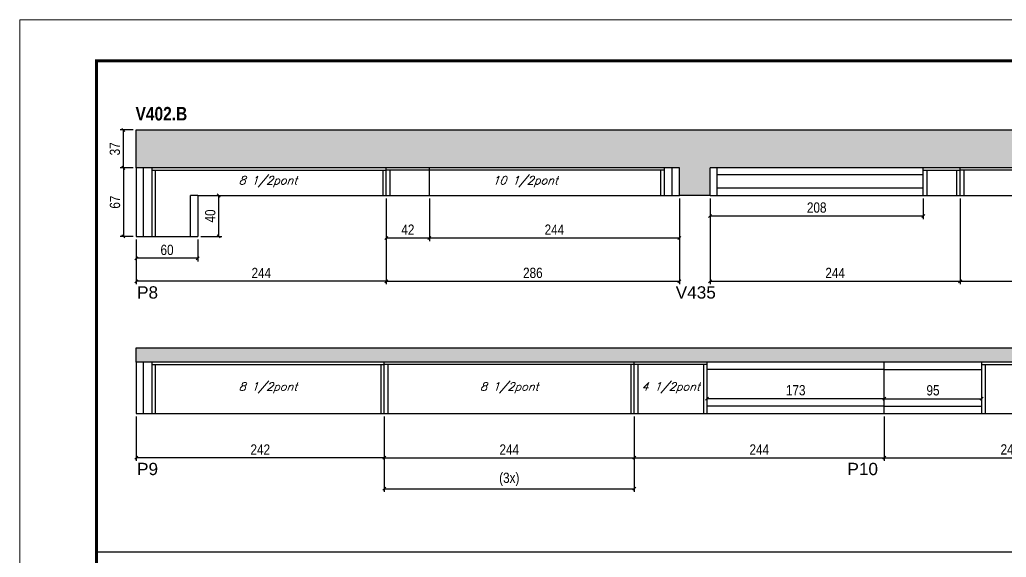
# Model space of a CAD drawing. Extents: x 3309 to 9590, y -2522 to 15424.
# Drawn here: x 8078 to 9041, y 12935 to 13459 of the extents above; entities that cross this region are included whole.
import ezdxf

# ---------------------------------------------------------------- set-up
doc = ezdxf.new("R2010")
doc.units = 0
doc.linetypes.add('DASHED', pattern=[0.75, 0.5, -0.25])
for name, color, linetype in [('5', 5, 'Continuous'), ('COTA', 241, 'Continuous'), ('NOMENCLATURA', 7, 'Continuous'), ('Painéis', 200, 'Continuous'), ('SARR_2.2x7', 40, 'Continuous'), ('SARR_3.5x7', 81, 'Continuous'), ('texto', 7, 'Continuous')]:
    doc.layers.add(name, color=color, linetype=linetype)
doc.layers.add('Folhas', color=255, linetype='Continuous', lineweight=9)
doc.layers.add('SARRAFO DE PRESSAO', color=251, linetype='DASHED', lineweight=9)
doc.styles.add('COTA TECNICA', font='techl___.ttf', dxfattribs={"height": 10})
doc.styles.add('Romans', font='romans.shx')
doc.styles.get("Standard").update_dxf_attribs({"font": 'arial.ttf'})
doc.styles.add('TECNICA', font='techb___.ttf', dxfattribs={"height": 10})
doc.dimstyles.new('PAINEL', dxfattribs={"dimtxt": 10, "dimasz": 3, "dimexe": 3, "dimexo": 3, "dimgap": 3, "dimtad": 1, "dimdec": 1, "dimzin": 12, "dimdsep": 46, "dimtxsty": 'COTA TECNICA', "dimblk1": 'OBLIQUE', "dimblk2": 'OBLIQUE', "dimsah": 1, "dimcen": 0.9, "dimclrd": 4, "dimclre": 4, "dimclrt": 240, "dimadec": 1, "dimazin": 3, "dimtfac": 1, "dimtdec": 1, "dimtmove": 0, "dimatfit": 3, "dimfxl": 1, "dimtolj": 1, "dimtzin": 12, "dimarcsym": 0})

# ---------------------------------------------------------------- blocks, each defined once
blk = doc.blocks.new('9999999999')
at = {"layer": 'Folhas'}
blk.add_lwpolyline([(98138.98, 34190.21), (99623.98, 34190.21), (99623.98, 35240.21), (98138.98, 35240.21)], close=True, dxfattribs=at)
at = {"layer": 'Folhas', "color": 30, "const_width": 3}
blk.add_lwpolyline([(98213.98, 34230.21), (99583.98, 34230.21), (99583.98, 35200.21), (98213.98, 35200.21)], close=True, dxfattribs=at)
blk = doc.blocks.new('_Oblique')
at = {"color": 0, "linetype": 'ByBlock', "lineweight": -2}
blk.add_line((-0.5, -0.5), (0.5, 0.5), dxfattribs=at)
blk = doc.blocks.new('*D829')
at = {"layer": 'COTA', "color": 4, "linetype": 'ByBlock', "lineweight": -2, "transparency": 16777216}
for p, q in [((8435.63, 13284.79), (8435.63, 13201.1)), ((8191.63, 13244.79), (8191.63, 13201.1)), ((8435.63, 13204.1), (8191.63, 13204.1))]:
    blk.add_line(p, q, dxfattribs=at)
at = {"layer": 'Defpoints', "color": 0, "linetype": 'ByBlock', "transparency": 16777216}
for p in [(8435.63, 13287.79), (8191.63, 13247.79), (8191.63, 13204.1)]:
    blk.add_point(p, dxfattribs=at)
at = {"layer": 'COTA', "color": 4, "linetype": 'ByBlock', "lineweight": -2, "transparency": 16777216, "xscale": 3, "yscale": 3, "zscale": 3, "rotation": 180}
blk.add_blockref('_Oblique', (8191.63, 13204.1), dxfattribs=at)
at = {"layer": 'COTA', "color": 4, "linetype": 'ByBlock', "lineweight": -2, "transparency": 16777216, "xscale": 3, "yscale": 3, "zscale": 3}
blk.add_blockref('_Oblique', (8435.63, 13204.1), dxfattribs=at)
at = {"layer": 'COTA', "color": 240, "linetype": 'ByBlock', "transparency": 16777216, "insert": (8313.63, 13212.17), "char_height": 10, "attachment_point": 5, "style": 'COTA TECNICA'}
blk.add_mtext('\\A1;244', dxfattribs=at)
blk = doc.blocks.new('*D832')
at = {"layer": 'COTA', "color": 4, "lineweight": -2, "transparency": 16777216}
for p, q in [((8477.63, 13284.79), (8477.63, 13243.36)), ((8721.63, 13284.79), (8721.63, 13243.36)), ((8477.63, 13246.36), (8721.63, 13246.36))]:
    blk.add_line(p, q, dxfattribs=at)
at = {"layer": 'Defpoints', "color": 0, "transparency": 16777216}
for p in [(8477.63, 13287.79), (8721.63, 13287.79), (8721.63, 13246.36)]:
    blk.add_point(p, dxfattribs=at)
at = {"layer": 'COTA', "color": 4, "lineweight": -2, "transparency": 16777216, "xscale": 3, "yscale": 3, "zscale": 3, "rotation": 180}
blk.add_blockref('_Oblique', (8477.63, 13246.36), dxfattribs=at)
at = {"layer": 'COTA', "color": 4, "lineweight": -2, "transparency": 16777216, "xscale": 3, "yscale": 3, "zscale": 3}
blk.add_blockref('_Oblique', (8721.63, 13246.36), dxfattribs=at)
at = {"layer": 'COTA', "color": 240, "transparency": 16777216, "insert": (8599.63, 13254.43), "char_height": 10, "attachment_point": 5, "style": 'COTA TECNICA'}
blk.add_mtext('\\A1;244', dxfattribs=at)
blk = doc.blocks.new('*D833')
at = {"layer": 'COTA', "color": 4, "lineweight": -2, "transparency": 16777216}
for p, q in [((8751.63, 13284.79), (8751.63, 13201.1)), ((8995.63, 13284.79), (8995.63, 13201.1)), ((8751.63, 13204.1), (8995.63, 13204.1))]:
    blk.add_line(p, q, dxfattribs=at)
at = {"layer": 'Defpoints', "color": 0, "transparency": 16777216}
for p in [(8751.63, 13287.79), (8995.63, 13287.79), (8995.63, 13204.1)]:
    blk.add_point(p, dxfattribs=at)
at = {"layer": 'COTA', "color": 4, "lineweight": -2, "transparency": 16777216, "xscale": 3, "yscale": 3, "zscale": 3, "rotation": 180}
blk.add_blockref('_Oblique', (8751.63, 13204.1), dxfattribs=at)
at = {"layer": 'COTA', "color": 4, "lineweight": -2, "transparency": 16777216, "xscale": 3, "yscale": 3, "zscale": 3}
blk.add_blockref('_Oblique', (8995.63, 13204.1), dxfattribs=at)
at = {"layer": 'COTA', "color": 240, "transparency": 16777216, "insert": (8873.63, 13212.17), "char_height": 10, "attachment_point": 5, "style": 'COTA TECNICA'}
blk.add_mtext('\\A1;244', dxfattribs=at)
blk = doc.blocks.new('*D830')
at = {"layer": 'COTA', "color": 4, "lineweight": -2, "transparency": 16777216}
for p, q in [((8995.63, 13284.79), (8995.63, 13201.1)), ((9239.63, 13284.79), (9239.63, 13201.1)), ((8995.63, 13204.1), (9239.63, 13204.1))]:
    blk.add_line(p, q, dxfattribs=at)
at = {"layer": 'Defpoints', "color": 0, "transparency": 16777216}
for p in [(8995.63, 13287.79), (9239.63, 13287.79), (9239.63, 13204.1)]:
    blk.add_point(p, dxfattribs=at)
at = {"layer": 'COTA', "color": 4, "lineweight": -2, "transparency": 16777216, "xscale": 3, "yscale": 3, "zscale": 3, "rotation": 180}
blk.add_blockref('_Oblique', (8995.63, 13204.1), dxfattribs=at)
at = {"layer": 'COTA', "color": 4, "lineweight": -2, "transparency": 16777216, "xscale": 3, "yscale": 3, "zscale": 3}
blk.add_blockref('_Oblique', (9239.63, 13204.1), dxfattribs=at)
at = {"layer": 'COTA', "color": 240, "transparency": 16777216, "insert": (9117.63, 13212.17), "char_height": 10, "attachment_point": 5, "style": 'COTA TECNICA'}
blk.add_mtext('\\A1;244', dxfattribs=at)
blk = doc.blocks.new('*D834')
at = {"layer": 'COTA', "color": 4, "linetype": 'ByBlock', "lineweight": -2, "transparency": 16777216}
for p, q in [((8191.63, 13072.07), (8191.63, 13028.81)), ((8433.63, 13072.07), (8433.63, 13028.81)), ((8433.63, 13031.81), (8191.63, 13031.81))]:
    blk.add_line(p, q, dxfattribs=at)
at = {"layer": 'Defpoints', "color": 0, "linetype": 'ByBlock', "transparency": 16777216}
for p in [(8191.63, 13075.07), (8433.63, 13075.07), (8191.63, 13031.81)]:
    blk.add_point(p, dxfattribs=at)
at = {"layer": 'COTA', "color": 4, "linetype": 'ByBlock', "lineweight": -2, "transparency": 16777216, "xscale": 3, "yscale": 3, "zscale": 3, "rotation": 180}
blk.add_blockref('_Oblique', (8191.63, 13031.81), dxfattribs=at)
at = {"layer": 'COTA', "color": 4, "linetype": 'ByBlock', "lineweight": -2, "transparency": 16777216, "xscale": 3, "yscale": 3, "zscale": 3}
blk.add_blockref('_Oblique', (8433.63, 13031.81), dxfattribs=at)
at = {"layer": 'COTA', "color": 240, "linetype": 'ByBlock', "transparency": 16777216, "insert": (8312.63, 13039.88), "char_height": 10, "attachment_point": 5, "style": 'COTA TECNICA'}
blk.add_mtext('\\A1;242', dxfattribs=at)
blk = doc.blocks.new('*D835')
at = {"layer": 'COTA', "color": 4, "lineweight": -2, "transparency": 16777216}
for p, q in [((8433.63, 13072.07), (8433.63, 13028.81)), ((8677.63, 13072.07), (8677.63, 13028.81)), ((8433.63, 13031.81), (8677.63, 13031.81))]:
    blk.add_line(p, q, dxfattribs=at)
at = {"layer": 'Defpoints', "color": 0, "transparency": 16777216}
for p in [(8433.63, 13075.07), (8677.63, 13075.07), (8677.63, 13031.81)]:
    blk.add_point(p, dxfattribs=at)
at = {"layer": 'COTA', "color": 4, "lineweight": -2, "transparency": 16777216, "xscale": 3, "yscale": 3, "zscale": 3, "rotation": 180}
blk.add_blockref('_Oblique', (8433.63, 13031.81), dxfattribs=at)
at = {"layer": 'COTA', "color": 4, "lineweight": -2, "transparency": 16777216, "xscale": 3, "yscale": 3, "zscale": 3}
blk.add_blockref('_Oblique', (8677.63, 13031.81), dxfattribs=at)
at = {"layer": 'COTA', "color": 240, "transparency": 16777216, "insert": (8555.63, 13039.88), "char_height": 10, "attachment_point": 5, "style": 'COTA TECNICA'}
blk.add_mtext('\\A1;244', dxfattribs=at)
blk = doc.blocks.new('*D836')
at = {"layer": 'COTA', "color": 4, "lineweight": -2, "transparency": 16777216}
for p, q in [((8677.63, 13072.07), (8677.63, 13028.81)), ((8921.63, 13072.07), (8921.63, 13028.81)), ((8677.63, 13031.81), (8921.63, 13031.81))]:
    blk.add_line(p, q, dxfattribs=at)
at = {"layer": 'Defpoints', "color": 0, "transparency": 16777216}
for p in [(8677.63, 13075.07), (8921.63, 13075.07), (8921.63, 13031.81)]:
    blk.add_point(p, dxfattribs=at)
at = {"layer": 'COTA', "color": 4, "lineweight": -2, "transparency": 16777216, "xscale": 3, "yscale": 3, "zscale": 3, "rotation": 180}
blk.add_blockref('_Oblique', (8677.63, 13031.81), dxfattribs=at)
at = {"layer": 'COTA', "color": 4, "lineweight": -2, "transparency": 16777216, "xscale": 3, "yscale": 3, "zscale": 3}
blk.add_blockref('_Oblique', (8921.63, 13031.81), dxfattribs=at)
at = {"layer": 'COTA', "color": 240, "transparency": 16777216, "insert": (8799.63, 13039.88), "char_height": 10, "attachment_point": 5, "style": 'COTA TECNICA'}
blk.add_mtext('\\A1;244', dxfattribs=at)
blk = doc.blocks.new('*D837')
at = {"layer": 'COTA', "color": 4, "lineweight": -2, "transparency": 16777216}
for p, q in [((8921.63, 13072.07), (8921.63, 13028.81)), ((9167.63, 13072.07), (9167.63, 13028.81)), ((8921.63, 13031.81), (9167.63, 13031.81))]:
    blk.add_line(p, q, dxfattribs=at)
at = {"layer": 'Defpoints', "color": 0, "transparency": 16777216}
for p in [(8921.63, 13075.07), (9167.63, 13075.07), (9167.63, 13031.81)]:
    blk.add_point(p, dxfattribs=at)
at = {"layer": 'COTA', "color": 4, "lineweight": -2, "transparency": 16777216, "xscale": 3, "yscale": 3, "zscale": 3, "rotation": 180}
blk.add_blockref('_Oblique', (8921.63, 13031.81), dxfattribs=at)
at = {"layer": 'COTA', "color": 4, "lineweight": -2, "transparency": 16777216, "xscale": 3, "yscale": 3, "zscale": 3}
blk.add_blockref('_Oblique', (9167.63, 13031.81), dxfattribs=at)
at = {"layer": 'COTA', "color": 240, "transparency": 16777216, "insert": (9044.63, 13039.91), "char_height": 10, "attachment_point": 5, "style": 'COTA TECNICA'}
blk.add_mtext('\\A1;246', dxfattribs=at)
blk = doc.blocks.new('*D839')
at = {"layer": 'COTA', "color": 4, "lineweight": -2, "transparency": 16777216}
for p, q in [((8435.63, 13284.79), (8435.63, 13243.36)), ((8477.63, 13284.79), (8477.63, 13243.36)), ((8435.63, 13246.36), (8477.63, 13246.36))]:
    blk.add_line(p, q, dxfattribs=at)
at = {"layer": 'Defpoints', "color": 0, "transparency": 16777216}
for p in [(8435.63, 13287.79), (8477.63, 13287.79), (8477.63, 13246.36)]:
    blk.add_point(p, dxfattribs=at)
at = {"layer": 'COTA', "color": 4, "lineweight": -2, "transparency": 16777216, "xscale": 3, "yscale": 3, "zscale": 3, "rotation": 180}
blk.add_blockref('_Oblique', (8435.63, 13246.36), dxfattribs=at)
at = {"layer": 'COTA', "color": 4, "lineweight": -2, "transparency": 16777216, "xscale": 3, "yscale": 3, "zscale": 3}
blk.add_blockref('_Oblique', (8477.63, 13246.36), dxfattribs=at)
at = {"layer": 'COTA', "color": 240, "transparency": 16777216, "insert": (8456.63, 13254.43), "char_height": 10, "attachment_point": 5, "style": 'COTA TECNICA'}
blk.add_mtext('\\A1;42', dxfattribs=at)
blk = doc.blocks.new('*D840')
at = {"layer": 'COTA', "color": 4, "lineweight": -2, "transparency": 16777216}
for p, q in [((8188.63, 13314.79), (8175.98, 13314.79)), ((8178.98, 13314.79), (8178.98, 13247.79)), ((8188.63, 13247.79), (8175.98, 13247.79))]:
    blk.add_line(p, q, dxfattribs=at)
at = {"layer": 'Defpoints', "color": 0, "transparency": 16777216}
for p in [(8191.63, 13314.79), (8178.98, 13247.79), (8191.63, 13247.79)]:
    blk.add_point(p, dxfattribs=at)
at = {"layer": 'COTA', "color": 4, "lineweight": -2, "transparency": 16777216, "xscale": 3, "yscale": 3, "zscale": 3}
for p, rotation in [((8178.98, 13314.79), 90), ((8178.98, 13247.79), 270)]:
    blk.add_blockref('_Oblique', p, dxfattribs=dict(at, rotation=rotation))
at = {"layer": 'COTA', "color": 240, "transparency": 16777216, "insert": (8170.88, 13281.29), "char_height": 10, "attachment_point": 5, "rotation": 90, "style": 'COTA TECNICA'}
blk.add_mtext('\\A1;67', dxfattribs=at)
blk = doc.blocks.new('*D841')
at = {"layer": 'COTA', "color": 4, "lineweight": -2, "transparency": 16777216}
for p, q in [((8254.63, 13287.79), (8274.97, 13287.79)), ((8271.97, 13287.79), (8271.97, 13247.79)), ((8254.63, 13247.79), (8274.97, 13247.79))]:
    blk.add_line(p, q, dxfattribs=at)
at = {"layer": 'Defpoints', "color": 0, "transparency": 16777216}
for p in [(8251.63, 13287.79), (8251.63, 13247.79), (8271.97, 13247.79)]:
    blk.add_point(p, dxfattribs=at)
at = {"layer": 'COTA', "color": 4, "lineweight": -2, "transparency": 16777216, "xscale": 3, "yscale": 3, "zscale": 3}
for p, rotation in [((8271.97, 13287.79), 90), ((8271.97, 13247.79), 270)]:
    blk.add_blockref('_Oblique', p, dxfattribs=dict(at, rotation=rotation))
at = {"layer": 'COTA', "color": 240, "transparency": 16777216, "insert": (8263.87, 13267.79), "char_height": 10, "attachment_point": 5, "rotation": 90, "style": 'COTA TECNICA'}
blk.add_mtext('\\A1;40', dxfattribs=at)
blk = doc.blocks.new('*D842')
at = {"layer": 'COTA', "color": 4, "lineweight": -2, "transparency": 16777216}
for p, q in [((8191.63, 13244.79), (8191.63, 13223.5)), ((8251.63, 13244.79), (8251.63, 13223.5)), ((8251.63, 13226.5), (8191.63, 13226.5))]:
    blk.add_line(p, q, dxfattribs=at)
at = {"layer": 'Defpoints', "color": 0, "transparency": 16777216}
for p in [(8191.63, 13247.79), (8251.63, 13247.79), (8191.63, 13226.5)]:
    blk.add_point(p, dxfattribs=at)
at = {"layer": 'COTA', "color": 4, "lineweight": -2, "transparency": 16777216, "xscale": 3, "yscale": 3, "zscale": 3, "rotation": 180}
blk.add_blockref('_Oblique', (8191.63, 13226.5), dxfattribs=at)
at = {"layer": 'COTA', "color": 4, "lineweight": -2, "transparency": 16777216, "xscale": 3, "yscale": 3, "zscale": 3}
blk.add_blockref('_Oblique', (8251.63, 13226.5), dxfattribs=at)
at = {"layer": 'COTA', "color": 240, "transparency": 16777216, "insert": (8221.63, 13234.6), "char_height": 10, "attachment_point": 5, "style": 'COTA TECNICA'}
blk.add_mtext('\\A1;60', dxfattribs=at)
blk = doc.blocks.new('*D843')
at = {"layer": 'COTA', "color": 4, "lineweight": -2, "transparency": 16777216}
for p, q in [((8435.63, 13284.79), (8435.63, 13201.1)), ((8721.63, 13284.79), (8721.63, 13201.1)), ((8435.63, 13204.1), (8721.63, 13204.1))]:
    blk.add_line(p, q, dxfattribs=at)
at = {"layer": 'Defpoints', "color": 0, "transparency": 16777216}
for p in [(8435.63, 13287.79), (8721.63, 13287.79), (8721.63, 13204.1)]:
    blk.add_point(p, dxfattribs=at)
at = {"layer": 'COTA', "color": 4, "lineweight": -2, "transparency": 16777216, "xscale": 3, "yscale": 3, "zscale": 3, "rotation": 180}
blk.add_blockref('_Oblique', (8435.63, 13204.1), dxfattribs=at)
at = {"layer": 'COTA', "color": 4, "lineweight": -2, "transparency": 16777216, "xscale": 3, "yscale": 3, "zscale": 3}
blk.add_blockref('_Oblique', (8721.63, 13204.1), dxfattribs=at)
at = {"layer": 'COTA', "color": 240, "transparency": 16777216, "insert": (8578.63, 13212.22), "char_height": 10, "attachment_point": 5, "style": 'COTA TECNICA'}
blk.add_mtext('\\A1;286', dxfattribs=at)
blk = doc.blocks.new('*D844')
at = {"layer": 'COTA', "color": 4, "lineweight": -2, "transparency": 16777216}
for p, q in [((8188.63, 13351.79), (8175.98, 13351.79)), ((8178.98, 13314.79), (8178.98, 13351.79)), ((8188.63, 13314.79), (8175.98, 13314.79))]:
    blk.add_line(p, q, dxfattribs=at)
at = {"layer": 'Defpoints', "color": 0, "transparency": 16777216}
for p in [(8178.98, 13351.79), (8191.63, 13351.79), (8191.63, 13314.79)]:
    blk.add_point(p, dxfattribs=at)
at = {"layer": 'COTA', "color": 4, "lineweight": -2, "transparency": 16777216, "xscale": 3, "yscale": 3, "zscale": 3}
for p, rotation in [((8178.98, 13351.79), 90), ((8178.98, 13314.79), 270)]:
    blk.add_blockref('_Oblique', p, dxfattribs=dict(at, rotation=rotation))
at = {"layer": 'COTA', "color": 240, "transparency": 16777216, "insert": (8170.76, 13333.29), "char_height": 10, "attachment_point": 5, "rotation": 90, "style": 'COTA TECNICA'}
blk.add_mtext('\\A1;37', dxfattribs=at)
blk = doc.blocks.new('*D848')
at = {"layer": 'COTA', "color": 4, "lineweight": -2, "transparency": 16777216}
for p, q in [((8751.63, 13284.79), (8751.63, 13264.82)), ((8959.63, 13284.79), (8959.63, 13264.82)), ((8751.63, 13267.82), (8959.63, 13267.82))]:
    blk.add_line(p, q, dxfattribs=at)
at = {"layer": 'Defpoints', "color": 0, "transparency": 16777216}
for p in [(8751.63, 13287.79), (8959.63, 13287.79), (8959.63, 13267.82)]:
    blk.add_point(p, dxfattribs=at)
at = {"layer": 'COTA', "color": 4, "lineweight": -2, "transparency": 16777216, "xscale": 3, "yscale": 3, "zscale": 3, "rotation": 180}
blk.add_blockref('_Oblique', (8751.63, 13267.82), dxfattribs=at)
at = {"layer": 'COTA', "color": 4, "lineweight": -2, "transparency": 16777216, "xscale": 3, "yscale": 3, "zscale": 3}
blk.add_blockref('_Oblique', (8959.63, 13267.82), dxfattribs=at)
at = {"layer": 'COTA', "color": 240, "transparency": 16777216, "insert": (8855.63, 13275.94), "char_height": 10, "attachment_point": 5, "style": 'COTA TECNICA'}
blk.add_mtext('\\A1;208', dxfattribs=at)
blk = doc.blocks.new('*D849')
at = {"layer": 'COTA', "color": 4, "lineweight": -2, "transparency": 16777216}
for p, q in [((8433.63, 13072.07), (8433.63, 12998.59)), ((8677.63, 13072.07), (8677.63, 12998.59)), ((8433.63, 13001.59), (8677.63, 13001.59))]:
    blk.add_line(p, q, dxfattribs=at)
at = {"layer": 'Defpoints', "color": 0, "transparency": 16777216}
for p in [(8433.63, 13075.07), (8677.63, 13075.07), (8677.63, 13001.59)]:
    blk.add_point(p, dxfattribs=at)
at = {"layer": 'COTA', "color": 4, "lineweight": -2, "transparency": 16777216, "xscale": 3, "yscale": 3, "zscale": 3, "rotation": 180}
blk.add_blockref('_Oblique', (8433.63, 13001.59), dxfattribs=at)
at = {"layer": 'COTA', "color": 4, "lineweight": -2, "transparency": 16777216, "xscale": 3, "yscale": 3, "zscale": 3}
blk.add_blockref('_Oblique', (8677.63, 13001.59), dxfattribs=at)
at = {"layer": 'COTA', "color": 240, "transparency": 16777216, "insert": (8555.63, 13010.81), "char_height": 10, "attachment_point": 5, "style": 'COTA TECNICA'}
blk.add_mtext('\\A1;(3x)', dxfattribs=at)
blk = doc.blocks.new('*D850')
at = {"layer": 'COTA', "color": 4, "lineweight": -2, "transparency": 16777216}
for p, q in [((8748.63, 13085.07), (8748.63, 13092.47)), ((8921.63, 13089.47), (8748.63, 13089.47)), ((8921.63, 13085.07), (8921.63, 13092.47))]:
    blk.add_line(p, q, dxfattribs=at)
at = {"layer": 'Defpoints', "color": 0, "transparency": 16777216}
for p in [(8748.63, 13089.47), (8748.63, 13082.07), (8921.63, 13082.07)]:
    blk.add_point(p, dxfattribs=at)
at = {"layer": 'COTA', "color": 4, "lineweight": -2, "transparency": 16777216, "xscale": 3, "yscale": 3, "zscale": 3, "rotation": 180}
blk.add_blockref('_Oblique', (8748.63, 13089.47), dxfattribs=at)
at = {"layer": 'COTA', "color": 4, "lineweight": -2, "transparency": 16777216, "xscale": 3, "yscale": 3, "zscale": 3}
blk.add_blockref('_Oblique', (8921.63, 13089.47), dxfattribs=at)
at = {"layer": 'COTA', "color": 240, "transparency": 16777216, "insert": (8835.13, 13097.69), "char_height": 10, "attachment_point": 5, "style": 'COTA TECNICA'}
blk.add_mtext('\\A1;173', dxfattribs=at)
blk = doc.blocks.new('*D854')
at = {"layer": 'COTA', "color": 4, "lineweight": -2, "transparency": 16777216}
for p, q in [((8921.63, 13085.07), (8921.63, 13092.47)), ((8921.63, 13089.47), (9016.63, 13089.47)), ((9016.63, 13085.07), (9016.63, 13092.47))]:
    blk.add_line(p, q, dxfattribs=at)
at = {"layer": 'Defpoints', "color": 0, "transparency": 16777216}
for p in [(9016.63, 13089.47), (8921.63, 13082.07), (9016.63, 13082.07)]:
    blk.add_point(p, dxfattribs=at)
at = {"layer": 'COTA', "color": 4, "lineweight": -2, "transparency": 16777216, "xscale": 3, "yscale": 3, "zscale": 3, "rotation": 180}
blk.add_blockref('_Oblique', (8921.63, 13089.47), dxfattribs=at)
at = {"layer": 'COTA', "color": 4, "lineweight": -2, "transparency": 16777216, "xscale": 3, "yscale": 3, "zscale": 3}
blk.add_blockref('_Oblique', (9016.63, 13089.47), dxfattribs=at)
at = {"layer": 'COTA', "color": 240, "transparency": 16777216, "insert": (8969.13, 13097.61), "char_height": 10, "attachment_point": 5, "style": 'COTA TECNICA'}
blk.add_mtext('\\A1;95', dxfattribs=at)

msp = doc.modelspace()

# ---------------------------------------------------------------- hatches: boundary and pattern name
at = {"layer": 'COTA'}
h = msp.add_hatch(dxfattribs=at)
h.set_pattern_fill('AR-CONC', color=256, scale=0.03)
h.set_pattern_definition([(50, (0, -23.6337), (5.4655401, -0.4781726), [0.5715, -6.2865]), (355, (0, -23.6337), (-1.0573026, 5.7317054), [0.4572, -5.0292175]), (100.451445, (0.4555, -23.6735), (4.4082374, 5.2535326), [0.4857003, -5.3427073]), (46.1842, (0, -22.11), (8.1323712, -1.2612698), [0.85725, -9.42975]), (96.63556, (0.678, -22.215), (7.122124, 7.4227837), [0.7285507, -8.0140682]), (351.18415, (0, -22.11), (7.122124, 7.4227837), [0.685799, -7.543792]), (21, (0.762, -22.4907), (4.5484317, -3.067956), [0.5715, -6.2865]), (326, (0.762, -22.4907), (1.8540609, 5.525639), [0.4572, -5.0292]), (71.451445, (1.141, -22.7463), (6.4024926, 2.457683), [0.4857003, -5.3426981]), (37.5, (0, -23.6337), (0.0926581, 2.53665117), [0, -4.96824, 0, -5.1054, 0, -5.04825]), (7.5, (0, -23.6337), (2.00458988, 3.00541724), [0, -2.91084, 0, -4.85394, 0, -1.92405]), (327.5, (-1.6993, -23.6337), (4.06771786, -0.17186232), [0, -1.905, 0, -5.9436, 0, -7.8867]), (317.5, (-2.4613, -23.6337), (4.44387544, 0.7627947), [0, -2.4765, 0, -3.94716, 0, -5.6007])])
h.paths.add_polyline_path([(8191.63, 13351.79), (8191.63, 13314.79), (8721.63, 13314.79), (8721.63, 13287.79), (8751.63, 13287.79), (8751.63, 13314.79), (9460.63, 13314.79), (9460.63, 13351.79)])
h = msp.add_hatch(dxfattribs=at)
h.set_pattern_fill('AR-CONC', color=256, scale=0.03)
h.set_pattern_definition([(50, (0, 14.667), (5.4655401, -0.4781726), [0.5715, -6.2865]), (355, (0, 14.667), (-1.0573026, 5.7317054), [0.4572, -5.0292175]), (100.451445, (0.4555, 14.627), (4.4082374, 5.2535326), [0.4857003, -5.3427073]), (46.1842, (0, 16.191), (8.1323712, -1.2612698), [0.85725, -9.42975]), (96.63556, (0.678, 16.086), (7.122124, 7.4227837), [0.7285507, -8.0140682]), (351.18415, (0, 16.191), (7.122124, 7.4227837), [0.685799, -7.543792]), (21, (0.762, 15.81), (4.5484317, -3.067956), [0.5715, -6.2865]), (326, (0.762, 15.81), (1.8540609, 5.525639), [0.4572, -5.0292]), (71.451445, (1.141, 15.554), (6.4024926, 2.457683), [0.4857003, -5.3426981]), (37.5, (0, 14.6668), (0.0926581, 2.53665117), [0, -4.96824, 0, -5.1054, 0, -5.04825]), (7.5, (0, 14.6668), (2.00458988, 3.00541724), [0, -2.91084, 0, -4.85394, 0, -1.92405]), (327.5, (-1.6993, 14.6668), (4.06771786, -0.17186232), [0, -1.905, 0, -5.9436, 0, -7.8867]), (317.5, (-2.4613, 14.667), (4.44387544, 0.7627947), [0, -2.4765, 0, -3.94716, 0, -5.6007])])
h.paths.add_polyline_path([(9167.63, 13125.07), (9167.63, 13139.07), (8191.63, 13139.07), (8191.63, 13125.07)])

# ---------------------------------------------------------------- linework, layer by layer
for p, q in [((8191.63, 13314.79), (8191.63, 13351.79)), ((8191.63, 13351.79), (9460.63, 13351.79)), ((8251.63, 13287.79), (8244.63, 13287.79)), ((8751.63, 13287.79), (8721.63, 13287.79)), ((8191.63, 13125.07), (8191.63, 13139.07)), ((8191.63, 13139.07), (9167.63, 13139.07)), ((8152.87, 12939.9), (9522.87, 12939.9))]:
    msp.add_line(p, q, dxfattribs=at)
at = {"layer": 'Painéis', "linetype": 'ByBlock'}
for p, q in [((8191.63, 13314.79), (8191.63, 13247.79)), ((8721.63, 13314.79), (8191.63, 13314.79)), ((8435.63, 13287.79), (8435.63, 13314.79)), ((8477.63, 13287.79), (8477.63, 13314.79)), ((8721.63, 13287.79), (8721.63, 13314.79)), ((8751.63, 13287.79), (8751.63, 13314.79)), ((9460.63, 13314.79), (8751.63, 13314.79)), ((8995.63, 13287.79), (8995.63, 13314.79)), ((8251.63, 13287.79), (8721.63, 13287.79)), ((8251.63, 13287.79), (8251.63, 13247.79)), ((8751.63, 13287.79), (9460.63, 13287.79)), ((8191.63, 13247.79), (8251.63, 13247.79)), ((8433.63, 13075.07), (8433.63, 13125.07)), ((8677.63, 13075.07), (8677.63, 13125.07)), ((8921.63, 13075.07), (8921.63, 13125.07))]:
    msp.add_line(p, q, dxfattribs=at)
msp.add_lwpolyline([(9167.63, 13125.07), (8191.63, 13125.07), (8191.63, 13075.07), (9167.63, 13075.07)], close=True, dxfattribs=at)
at = {"layer": 'SARR_2.2x7', "linetype": 'Continuous'}
for p, q in [((8198.63, 13247.79), (8198.63, 13314.79)), ((8206.63, 13312.59), (8435.63, 13312.59)), ((8706.63, 13312.59), (8435.63, 13312.59)), ((8714.63, 13287.79), (8714.63, 13314.79)), ((8758.63, 13287.79), (8758.63, 13314.79)), ((8959.63, 13307.79), (8758.63, 13307.79)), ((8959.63, 13312.59), (8995.63, 13312.59)), ((9239.63, 13312.59), (8995.63, 13312.59)), ((8244.63, 13247.79), (8244.63, 13287.79)), ((8959.63, 13294.79), (8758.63, 13294.79)), ((8198.63, 13075.07), (8198.63, 13125.07)), ((8206.63, 13122.87), (8433.63, 13122.87)), ((8677.63, 13122.87), (8433.63, 13122.87)), ((8748.63, 13122.87), (8677.63, 13122.87)), ((9016.63, 13122.87), (9150.63, 13122.87)), ((8921.63, 13118.07), (8748.63, 13118.07)), ((8921.63, 13118.07), (9016.63, 13118.07)), ((8921.63, 13082.07), (8748.63, 13082.07)), ((8921.63, 13082.07), (9016.63, 13082.07))]:
    msp.add_line(p, q, dxfattribs=at)
at = {"layer": 'SARR_3.5x7'}
for p, q in [((8206.63, 13314.79), (8206.63, 13247.79)), ((8210.13, 13312.59), (8210.13, 13247.79)), ((8432.13, 13312.59), (8432.13, 13287.79)), ((8439.13, 13312.59), (8439.13, 13287.79)), ((8703.13, 13312.59), (8703.13, 13287.79)), ((8706.63, 13314.79), (8706.63, 13287.79)), ((8959.63, 13287.79), (8959.63, 13314.79)), ((8963.13, 13312.59), (8963.13, 13287.79)), ((8992.13, 13312.59), (8992.13, 13287.79)), ((8999.13, 13312.59), (8999.13, 13287.79)), ((8206.63, 13125.07), (8206.63, 13075.07)), ((8210.13, 13122.87), (8210.13, 13075.07)), ((8430.13, 13122.87), (8430.13, 13075.07)), ((8437.13, 13122.87), (8437.13, 13075.07)), ((8674.13, 13122.87), (8674.13, 13075.07)), ((8681.13, 13122.87), (8681.13, 13075.07)), ((8745.13, 13122.87), (8745.13, 13075.07)), ((8748.63, 13075.07), (8748.63, 13125.07)), ((9016.63, 13075.07), (9016.63, 13125.07)), ((9020.13, 13122.87), (9020.13, 13075.07))]:
    msp.add_line(p, q, dxfattribs=at)

# ---------------------------------------------------------------- block references
at = {"layer": 'SARRAFO DE PRESSAO', "color": 6, "linetype": 'ByBlock'}
msp.add_blockref('9999999999', (-90061.11, -21780.92), dxfattribs=at)

# ---------------------------------------------------------------- texts
at = {"layer": '5', "linetype": 'Continuous'}
for s, p in [('P8', (8192.35, 13187.19)), ('V435', (8718.06, 13187.19)), ('P9', (8192.35, 13014.9)), ('P10', (8885.61, 13014.9))]:
    msp.add_text(s, height=12, rotation=359.99996, dxfattribs=at).set_placement(p)
at = {"layer": 'NOMENCLATURA', "style": 'TECNICA'}
msp.add_text('V402.B', height=13.2, dxfattribs=at).set_placement((8190.91, 13360.97))
at = {"layer": 'texto', "color": 2, "char_height": 8, "attachment_point": 5, "style": 'Romans'}
for s, insert in [('{\\Q19;\\C256;8 1/2pont}', (8320.13, 13301.29)), ('{\\Q19;\\C256;10 1/2pont}', (8571.13, 13301.29)), ('{\\Q19;\\C256;8 1/2pont}', (8320.13, 13100.07)), ('{\\Q19;\\C256;8 1/2pont}', (8555.63, 13100.07)), ('{\\Q19;\\C256;4 1/2pont}', (8713.13, 13100.07))]:
    msp.add_mtext(s, dxfattribs=dict(at, insert=insert))

# ---------------------------------------------------------------- dimensions: what is measured, and where the dimension line sits
at = {"layer": 'COTA'}
for base, p1, p2, angle, picture, middle in [((8178.98, 13351.79), (8191.63, 13314.79), (8191.63, 13351.79), 90, '*D844', (8170.76, 13333.29)), ((8178.98, 13247.79), (8191.63, 13314.79), (8191.63, 13247.79), 90, '*D840', (8170.88, 13281.29)), ((8271.97, 13247.79), (8251.63, 13287.79), (8251.63, 13247.79), 90, '*D841', (8263.87, 13267.79)), ((9016.63, 13089.47), (8921.63, 13082.07), (9016.63, 13082.07), 180, '*D854', (8969.13, 13097.61))]:
    dim = msp.add_linear_dim(base=base, p1=p1, p2=p2, angle=angle, dimstyle='PAINEL', dxfattribs=at)
    dim.commit()
    dim.dimension.update_dxf_attribs({"geometry": picture, "text_midpoint": middle})
at = {"layer": 'COTA', "linetype": 'ByBlock'}
for base, p1, p2, picture, middle in [((8191.63, 13204.1), (8435.63, 13287.79), (8191.63, 13247.79), '*D829', (8313.63, 13212.17)), ((8191.63, 13031.81), (8433.63, 13075.07), (8191.63, 13075.07), '*D834', (8312.63, 13039.88))]:
    dim = msp.add_linear_dim(base=base, p1=p1, p2=p2, angle=180, dimstyle='PAINEL', dxfattribs=at)
    dim.commit()
    dim.dimension.update_dxf_attribs({"geometry": picture, "text_midpoint": middle})
at = {"layer": 'COTA'}
for base, p1, p2, picture, middle in [((8477.63, 13246.36), (8435.63, 13287.79), (8477.63, 13287.79), '*D839', (8456.63, 13254.43)), ((8721.63, 13204.1), (8435.63, 13287.79), (8721.63, 13287.79), '*D843', (8578.63, 13212.22)), ((8721.63, 13246.36), (8477.63, 13287.79), (8721.63, 13287.79), '*D832', (8599.63, 13254.43)), ((8959.63, 13267.82), (8751.63, 13287.79), (8959.63, 13287.79), '*D848', (8855.63, 13275.94)), ((9239.63, 13204.1), (8995.63, 13287.79), (9239.63, 13287.79), '*D830', (9117.63, 13212.17)), ((8191.63, 13226.5), (8251.63, 13247.79), (8191.63, 13247.79), '*D842', (8221.63, 13234.6)), ((8748.63, 13089.47), (8921.63, 13082.07), (8748.63, 13082.07), '*D850', (8835.13, 13097.69)), ((8677.63, 13031.81), (8433.63, 13075.07), (8677.63, 13075.07), '*D835', (8555.63, 13039.88)), ((8921.63, 13031.81), (8677.63, 13075.07), (8921.63, 13075.07), '*D836', (8799.63, 13039.88))]:
    dim = msp.add_linear_dim(base=base, p1=p1, p2=p2, dimstyle='PAINEL', dxfattribs=at)
    dim.commit()
    dim.dimension.update_dxf_attribs({"geometry": picture, "text_midpoint": middle})
for base, p1, p2, picture, middle in [((8995.63, 13204.1), (8751.63, 13287.79), (8995.63, 13287.79), '*D833', (8873.63, 13212.17)), ((9167.63, 13031.81), (8921.63, 13075.07), (9167.63, 13075.07), '*D837', (9044.63, 13039.91))]:
    dim = msp.add_linear_dim(base=base, p1=p1, p2=p2, dimstyle='PAINEL', override={"dimtmove": 1}, dxfattribs=at)
    dim.commit()
    dim.dimension.update_dxf_attribs({"geometry": picture, "text_midpoint": middle})
dim = msp.add_linear_dim(base=(8677.63, 13001.59), p1=(8433.63, 13075.07), p2=(8677.63, 13075.07), text='(3x)', dimstyle='PAINEL', dxfattribs=at)
dim.commit()
dim.dimension.update_dxf_attribs({"geometry": '*D849', "text_midpoint": (8555.63, 13010.81)})

doc.saveas('drawing.dxf')
